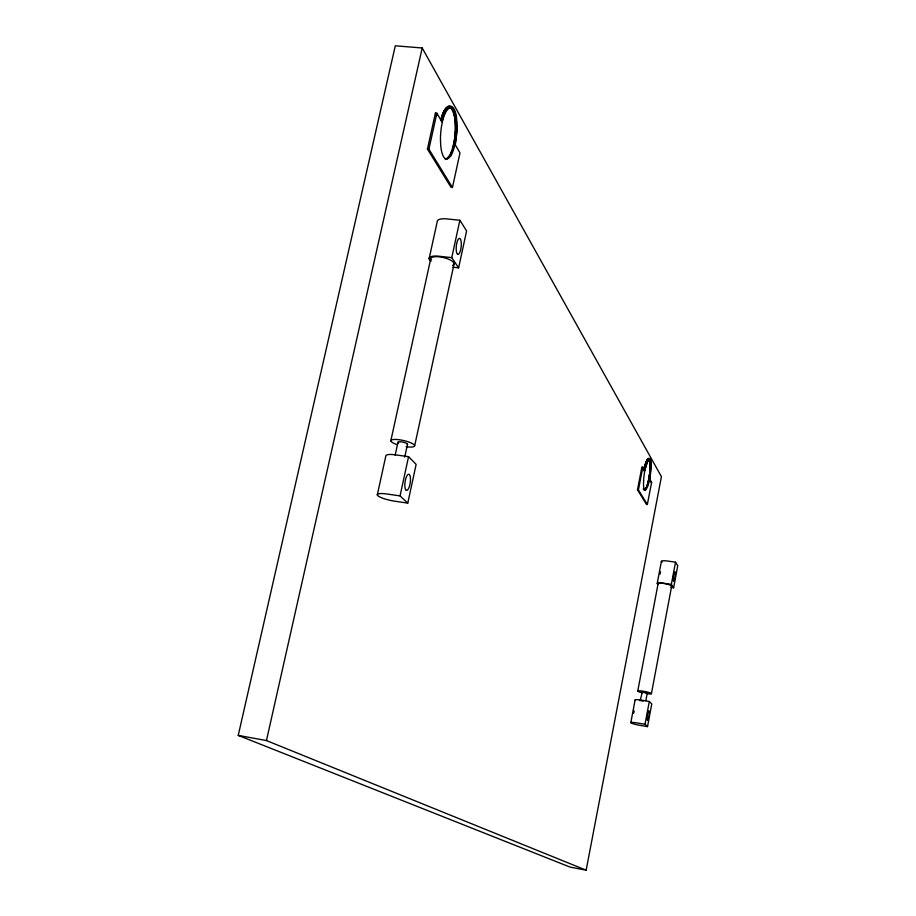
<?xml version="1.0" encoding="UTF-8"?>
<svg xmlns="http://www.w3.org/2000/svg" width="916" height="916" viewBox="0 0 916 916"><rect width="100%" height="100%" fill="white"/><g stroke="black" fill="none" stroke-linecap="round" stroke-linejoin="round"><path stroke-width="1.37" d="M650.154 469.908L650.223 462.798M455.252 136.816L455.676 131.206M649.078 478.278L649.73 474.076M454.405 142.22L454.828 139.518M649.307 701.473L651.78 703.98L647.52 726.628L645.013 724.293L649.307 701.473L641.601 700.179A7.912 1.019 10.9 0 0 635.212 700.145M671.096 587.408L673.615 587.786L671.348 584.408L675.527 562.206L667.901 561.073A7.809 1.557 10.6 0 0 662.028 562.218M651.402 693.767L671.623 586.32M673.615 587.786L677.76 565.745L675.527 562.206M630.826 722.575L635.132 699.87M657.23 583.389L661.421 561.302M637.765 690.996L658.123 583.572M640.147 700.889L642.356 691.74L647.291 692.84L645.849 700.694M586.148 870.2L661.421 476.675L422.207 47.987L395.3 45.8L238.24 735.399L570.073 867.097L586.148 870.2L266.453 740.563L238.24 735.399M644.704 470.412L648.425 459.202A16.11 3.217 -82 0 1 651.116 462.912L649.81 479.183L651.62 482.285L647.349 504.476L646.456 504.35L637.502 489.82L641.898 467.046L642.814 467.171L644.704 470.412L643.799 470.286L644.475 467.057L647.52 459.088A16.11 3.229 -82 0 1 650.223 462.798M647.349 504.476L638.418 489.945L642.814 467.171M407.78 503.102L400.052 495.9L386.93 493.999A13.912 2.84 12.4 0 0 377.884 495.716A13.912 2.84 12.4 0 0 394.819 501.212L407.78 503.102L416.139 464.389L408.559 456.683L395.472 454.863A13.854 3.103 12.5 0 0 385.831 455.996L377.312 494.869M452.951 267.209L458.618 267.838L466.599 230.924L459.878 220.264L447.008 218.913A13.534 4.683 13.1 0 0 437.241 221.603L429.123 258.656M404.712 457.141L407.517 444.249M400.052 495.9L408.559 456.683M458.618 267.838L451.76 257.636L459.878 220.264M414.673 445.703L454.107 263.728M390.811 440.859L430.68 258.976M452.447 187.482L459.992 152.949L455.309 144.9L457.187 129.935L456.512 117.053A26.701 8.278 -85.5 0 0 449.573 106.485C444.569 109.863 443.378 116.401 441.901 121.862L436.875 113.229L435.421 113.103L427.44 149.056L451.038 187.345L452.447 187.482L428.906 149.194L436.875 113.229M395.162 455.195L397.968 442.314M266.453 740.563L422.207 47.987M440.779 120.488C442.142 115.393 443.493 109.451 448.142 106.348A26.701 8.29 -85.5 0 1 450.34 106.416M644.681 489.945L646.57 486.923A15.675 3.137 -82 0 0 650.017 468.981L650.097 465.5A15.194 3.046 -82 0 0 648.07 459.42L646.169 462.374A15.675 3.137 -82 0 0 644.314 468.66M647.314 692.931L646.318 693M445.027 158.915L447.123 158.262L449.229 155.938A25.98 8.072 -85.5 0 0 455.332 127.931L455.115 121.691A25.179 7.82 -85.5 0 0 449.527 107.745M427.44 149.056L428.906 149.194M451.76 257.636L438.856 256.217A13.58 4.443 13 0 0 430.978 261.3M650.726 482.16L651.62 482.285M637.502 489.82L638.418 489.945M645.711 692.943L644.314 692.702M641.738 700.889L643.147 701.129M671.348 584.408L663.711 583.252A7.82 1.477 10.7 0 0 657.848 584.271M645.013 724.293L637.296 722.976A7.935 0.927 11 0 0 630.906 722.827A7.935 0.927 11 0 0 639.86 725.323L647.52 726.628M642.46 692.221L641.876 691.935M435.421 113.103L436.863 115.565M455.218 118.153L455.721 123.03M398.678 443.035A4.878 1.134 12.5 0 1 401.998 441.97A4.878 1.134 12.5 0 1 407.38 444.523M431.115 260.098A11.988 3.916 13 0 1 443.848 257.648A11.988 3.916 13 0 1 452.538 265.4M397.086 444.626A12.206 2.84 12.5 0 1 394.075 439.451A12.206 2.84 12.5 0 1 412.921 443.871A12.206 2.84 12.5 0 1 406.12 446.745M633.7 713.232A4.66 0.87 -80.6 0 1 634.181 710.919M660.081 574.103A4.58 0.859 -81.4 0 1 660.539 571.87M658.169 583.927A6.904 1.305 10.7 0 1 665.623 583.767A6.904 1.305 10.7 0 1 671.199 586.572M642.173 692.805A6.973 0.927 10.9 0 1 639.013 690.779A6.973 0.927 10.9 0 1 649.891 692.794A6.973 0.927 10.9 0 1 647.394 693.767M643.868 489.945A15.194 3.046 -82 0 1 643.227 488.892M643.959 469.839A15.835 3.172 -82 0 1 650.108 463.668A15.835 3.172 -82 0 1 645.299 489.659M441.535 119.469A25.969 8.061 -85.5 0 1 442.806 115.485M443.275 114.317A25.969 8.061 -85.5 0 1 444.764 111.305M450.203 107.435A26.232 8.152 -85.5 0 1 454.828 117.637M455 118.737A26.232 8.152 -85.5 0 1 455.023 136.816M454.863 138.144A26.232 8.152 -85.5 0 1 454.244 142.072M454.004 143.32A26.232 8.152 -85.5 0 1 452.538 149.171M452.115 150.476A26.232 8.152 -85.5 0 1 450.718 153.968M450.042 155.273A26.232 8.152 -85.5 0 1 446.47 159.212M441.214 119.515A26.232 8.152 -85.5 0 1 445.874 109.027M643.662 470.858A16.282 3.263 -82 0 1 649.856 460.599M650.2 463.095A16.282 3.263 -82 0 1 650.12 470.206M650.005 471.557A16.282 3.263 -82 0 1 649.272 477.121M649.043 478.495A16.282 3.263 -82 0 1 646.227 488.423M454.279 113.538A26.988 8.381 -85.5 0 1 454.851 116.08M455.252 118.599A26.988 8.381 -85.5 0 1 455.779 126.202M455.733 130.301A26.988 8.381 -85.5 0 1 455.206 137.24M454.84 139.965A26.988 8.381 -85.5 0 1 454.393 142.621M453.867 145.163A26.988 8.381 -85.5 0 1 452.607 149.881M452.172 151.209A26.988 8.381 -85.5 0 1 450.718 154.758M440.791 120.053A26.988 8.381 -85.5 0 1 450.386 106.737M643.593 480.637L643.524 484.14A15.194 3.034 -82 0 0 645.585 490.071L647.475 487.037A15.675 3.137 -82 0 0 650.91 469.106L650.99 465.626A15.194 3.034 -82 0 0 648.975 459.546L647.085 462.488A15.675 3.137 -82 0 0 643.593 480.637M450.638 156.064L448.542 158.399L446.447 159.052A25.19 7.809 -85.5 0 1 440.71 145.461L440.459 139.129A25.969 8.049 -85.5 0 1 446.71 110.63L448.84 108.386L450.947 107.882A25.19 7.809 -85.5 0 1 456.523 121.828L456.752 128.057A25.98 8.049 -85.5 0 1 450.638 156.064M647.44 720.056L647.246 719.919A4.66 0.847 -80.7 0 1 647.944 712.568A4.66 0.847 -80.7 0 1 649.249 713.415A4.66 0.847 -80.7 0 1 647.44 720.056M406.395 490.404L405.788 489.923A8.164 2.599 -82 0 1 406.532 476.572A8.164 2.599 -82 0 1 410.471 479.618A8.164 2.599 -82 0 1 406.395 490.404M673.615 580.893L673.432 580.687A4.591 0.824 -81.4 0 1 674.153 573.279A4.591 0.824 -81.4 0 1 675.344 574.641A4.591 0.824 -81.4 0 1 673.615 580.893M457.531 254.247L456.981 253.537A8.072 2.45 -84.3 0 1 457.817 240.049A8.072 2.45 -84.3 0 1 461.309 244.595A8.072 2.45 -84.3 0 1 457.531 254.247"/></g></svg>
